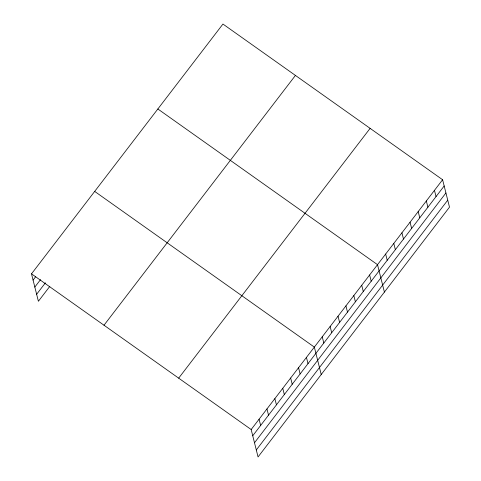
<?xml version="1.0" encoding="UTF-8"?>
<svg xmlns="http://www.w3.org/2000/svg" width="481" height="481" viewBox="0 0 481 481"><rect width="100%" height="100%" fill="white"/><g stroke="black" fill="none" stroke-linecap="round" stroke-linejoin="round"><path stroke-width="0.72" d="M31.505 273.845L222.944 24.05L442.604 179.738L449.494 207.155L258.056 456.95L251.172 429.533L31.505 273.845L38.396 301.262L49.802 286.381M33.075 280.086L35.708 276.647M34.83 287.073L40.53 279.629M36.64 294.276L45.412 282.828M103.998 325.222L295.43 75.427M178.679 378.156L370.117 128.361M251.172 429.533L442.604 179.738M252.735 435.768L444.173 185.973M254.491 442.76L445.929 192.965M256.301 449.963L447.739 200.162M157.852 108.983L377.519 264.67L384.403 292.081M94.679 191.414L314.346 347.102L321.23 374.519M434.469 190.356L436.039 196.591M426.334 200.968L427.898 207.209M418.199 211.586L419.763 217.821M410.065 222.204L411.628 228.439M401.924 232.816L403.493 239.057M393.789 243.434L395.358 249.669M385.654 254.052L387.223 260.287M369.618 274.97L371.188 281.211M361.724 285.275L363.293 291.51M353.83 295.581L355.393 301.815M345.929 305.886L347.498 312.121M338.035 316.185L339.604 322.426M330.14 326.491L331.704 332.732M322.24 336.796L323.809 343.031M306.445 357.407L308.014 363.642M298.551 367.706L300.12 373.947M290.656 378.012L292.22 384.253M282.756 388.317L284.325 394.552M274.861 398.623L276.431 404.858M266.967 408.928L268.53 415.163M259.067 419.228L260.636 425.469"/></g></svg>
